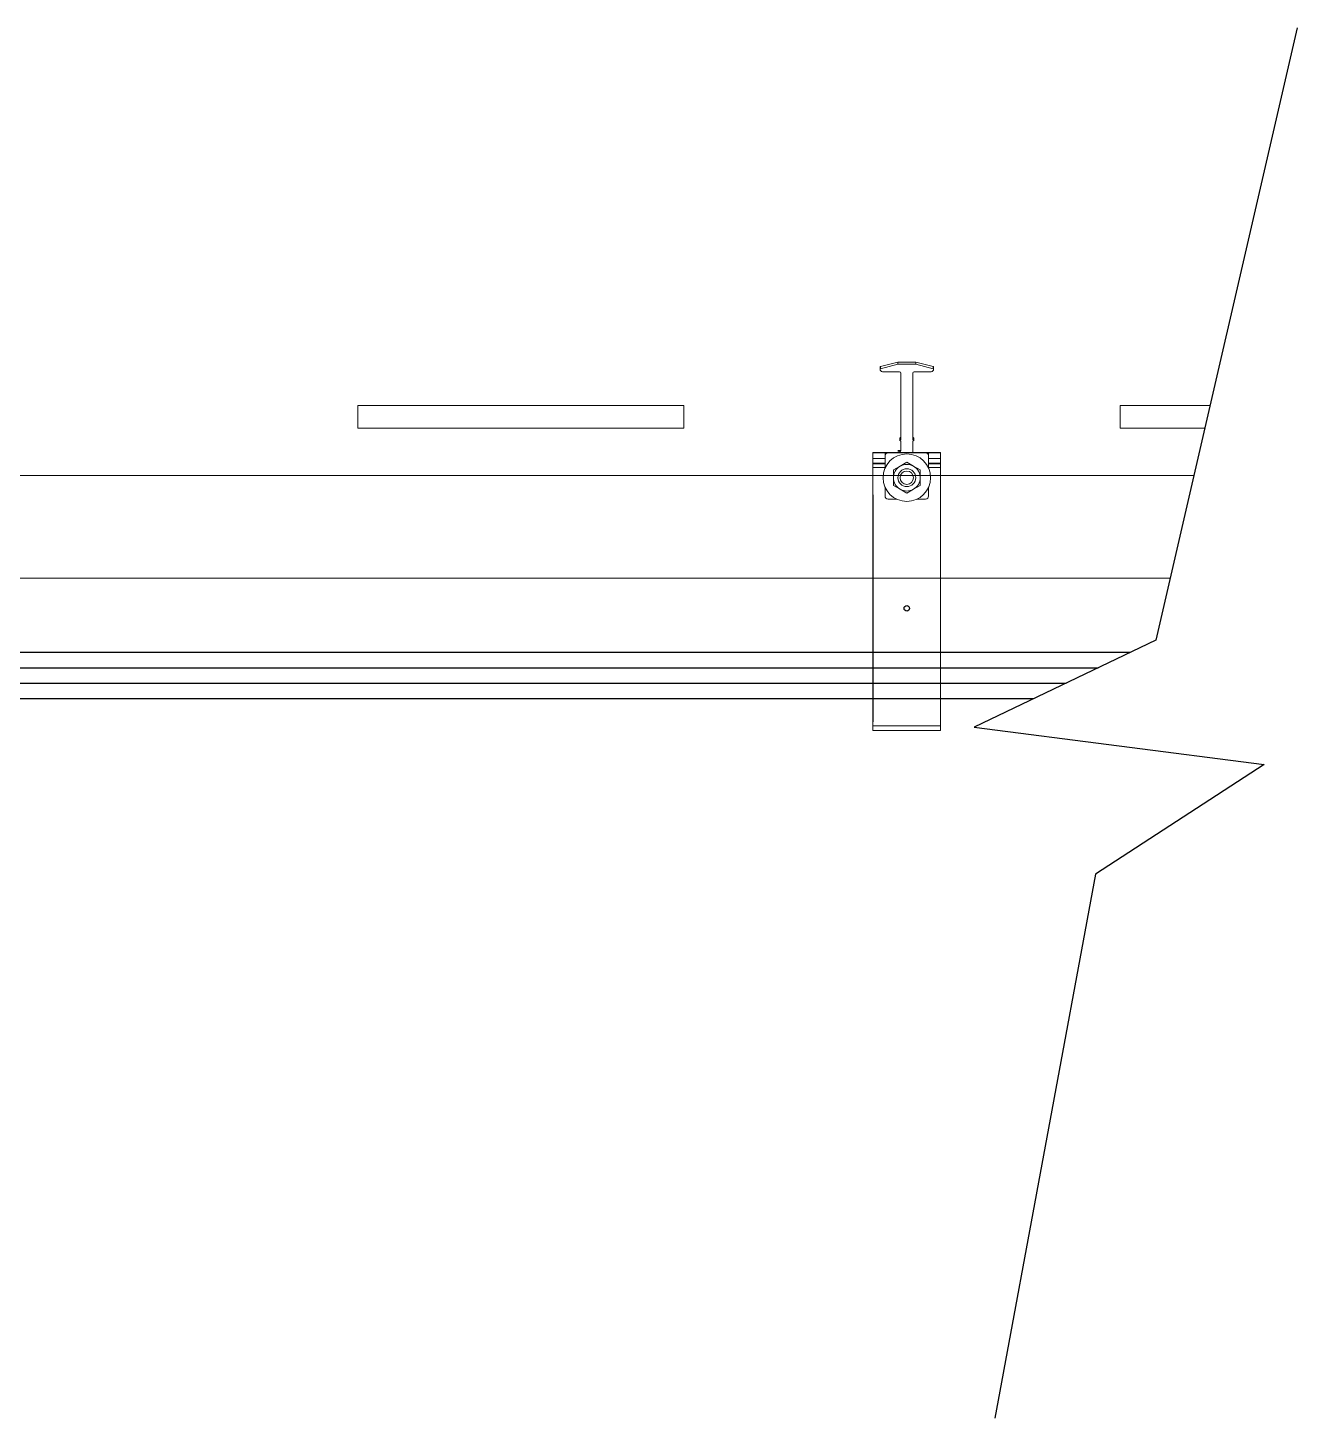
# Model space of a CAD drawing. Header units: feet. Extents: x 0.3 to 98.5, y -18.6 to 31.5.
# Drawn here: x 73.469 to 75.024, y -6.321 to -4.617 of the extents above; entities that cross this region are included whole.
import ezdxf

# ---------------------------------------------------------------- set-up
doc = ezdxf.new("R2010")
doc.units = ezdxf.units.FT
doc.header["$MEASUREMENT"] = 0
doc.layers.add('ATI CENTER SUPPORT', color=7, linetype='Continuous')
doc.layers.add('DC STRING CABLES', color=30, linetype='Continuous')

# ---------------------------------------------------------------- blocks, each defined once
blk = doc.blocks.new('CLAMP')
at = {"color": 3, "linetype": 'Continuous', "lineweight": 15}
for p, q in [((-0.0144, 0.1299), (-0.0144, 0.12874)), ((-0.0048, 0.13264), (-0.01417, 0.13019)), ((-0.0048, 0.13149), (-0.01417, 0.12904)), ((-0.01417, 0.13019), (-0.01417, 0.12904)), ((-0.01312, 0.12747), (-0.004, 0.12747)), ((-0.0048, 0.13264), (-0.0048, 0.13149)), ((0.0048, 0.13264), (-0.0048, 0.13264)), ((0.0048, 0.13149), (-0.0048, 0.13149)), ((0.004, 0.12747), (0.01312, 0.12747)), ((0.0048, 0.13264), (0.0048, 0.13149)), ((0.01417, 0.13019), (0.0048, 0.13264)), ((0.01417, 0.12904), (0.0048, 0.13149)), ((0.01417, 0.13019), (0.01417, 0.12904)), ((0.0144, 0.1299), (0.0144, 0.12874)), ((-0.0032, 0.12667), (-0.0032, 0.09099)), ((0.0032, 0.12421), (0.0032, 0.12667)), ((0.0032, 0.09099), (0.0032, 0.12421)), ((-0.00371, 0.09163), (-0.0037, 0.09164)), ((-0.00371, 0.09163), (-0.00371, 0.09048)), ((-0.0032, 0.09099), (-0.00371, 0.09048)), ((-0.00371, 0.09048), (-0.0032, 0.08997)), ((-0.0032, 0.09214), (-0.0037, 0.09164)), ((-0.0032, 0.08997), (-0.0032, 0.08509)), ((0.0032, 0.09214), (0.0037, 0.09164)), ((0.0032, 0.09099), (0.00371, 0.09048)), ((0.00371, 0.09048), (0.0032, 0.08997)), ((0.0032, 0.08391), (0.0032, 0.08997)), ((0.00371, 0.09163), (0.0037, 0.09164)), ((0.00371, 0.09163), (0.00371, 0.09048)), ((-0.01823, 0.08077), (-0.01823, 0.08391)), ((-0.01172, 0.08281), (-0.01172, 0.08214)), ((-0.00718, 0.08391), (-0.01022, 0.08373)), ((-0.01022, 0.08391), (-0.01022, 0.08373)), ((-0.00355, 0.0851), (-0.00486, 0.0851)), ((-0.00355, 0.0851), (-0.00486, 0.0851)), ((-0.00486, 0.08479), (-0.00415, 0.08484)), ((-0.00415, 0.08409), (-0.00486, 0.08405)), ((-0.00415, 0.08484), (-0.00415, 0.08409)), ((0.01022, 0.08373), (0.00718, 0.08391)), ((0.01022, 0.08391), (0.01022, 0.08373)), ((0.01172, 0.08281), (0.01172, 0.08214)), ((0.01823, 0.08077), (0.01823, 0.08391)), ((-0.01823, 0.07824), (-0.01823, 0.08077)), ((-0.01823, 0.08077), (-0.01172, 0.08077)), ((-0.01823, 0.07824), (-0.01823, 0.07779)), ((-0.01823, 0.07824), (-0.01172, 0.07824)), ((-0.01823, 0.07779), (-0.01823, 0.07584)), ((-0.01172, 0.07779), (-0.01823, 0.07779)), ((-0.01823, 0.07584), (-0.01823, -0.02358)), ((-0.01172, 0.07584), (-0.01823, 0.07584)), ((-0.01172, 0.08214), (-0.01172, 0.07551)), ((-0.0036, 0.07661), (-0.00719, 0.07453)), ((0, 0.07868), (-0.0036, 0.07661)), ((0.0036, 0.07661), (0, 0.07868)), ((0.00719, 0.07453), (0.0036, 0.07661)), ((0.01172, 0.07551), (0.01172, 0.08214)), ((0.01172, 0.08077), (0.01823, 0.08077)), ((0.01172, 0.07824), (0.01823, 0.07824)), ((0.01823, 0.07779), (0.01172, 0.07779)), ((0.01823, 0.07584), (0.01172, 0.07584)), ((0.01823, 0.07824), (0.01823, 0.08077)), ((0.01823, 0.07824), (0.01823, 0.07779)), ((0.01823, 0.07779), (0.01823, 0.07584)), ((0.01823, 0.07584), (0.01823, -0.02358)), ((-0.00719, 0.07038), (-0.00719, 0.07453)), ((-0.00719, 0.06623), (-0.00719, 0.07038)), ((0.00719, 0.07038), (0.00719, 0.07453)), ((0.00719, 0.06623), (0.00719, 0.07038)), ((-0.01172, 0.06525), (-0.01172, 0.06046)), ((-0.00719, 0.06623), (-0.0036, 0.06415)), ((-0.0036, 0.06415), (0, 0.06208)), ((0, 0.06208), (0.0036, 0.06415)), ((0.0036, 0.06415), (0.00719, 0.06623)), ((0.01172, 0.06046), (0.01172, 0.06525)), ((-0.01012, 0.05887), (-0.00558, 0.05887)), ((0.00558, 0.05887), (0.01012, 0.05887)), ((0.01823, -0.02358), (-0.01823, -0.02358)), ((-0.01823, -0.06327), (-0.01823, -0.02358)), ((0.01823, -0.06327), (0.01823, -0.02358)), ((0.01823, -0.06327), (-0.01823, -0.06327)), ((-0.01823, -0.06573), (-0.01823, -0.06327)), ((0.01823, -0.06573), (-0.01823, -0.06573)), ((0.01823, -0.06573), (0.01823, -0.06327))]:
    blk.add_line(p, q, dxfattribs=at)
at = {"color": 3}
for p, q in [((-0.01823, 0.08391), (0.01823, 0.08391)), ((-0.01823, 0.0612), (-0.01823, -0.0612))]:
    blk.add_line(p, q, dxfattribs=at)
at = {"color": 3, "linetype": 'Continuous', "lineweight": 15}
for radius in [0.0128, 0.0048, 0.0036]:
    blk.add_circle((0, 0.07038), radius, dxfattribs=at)
at = {"color": 3}
blk.add_circle((0, 0), 0.00147, dxfattribs=at)
at = {"color": 3, "linetype": 'Continuous', "lineweight": 15}
for centre, radius, start, end in [((-0.0141, 0.1299), 0.0003, 104.67201, 179.98176), ((-0.0141, 0.12874), 0.0003, 104.67201, 179.98176), ((-0.01312, 0.12875), 0.00128, 180.02729, 270.02727), ((-0.004, 0.12667), 0.000799, 0.02729, 90.02727), ((0.004, 0.12667), 0.000799, 89.97273, 179.97271), ((0.01312, 0.12875), 0.00128, 269.97273, 359.97271), ((0.0141, 0.1299), 0.0003, 0.01824, 75.32799), ((0.0141, 0.12874), 0.0003, 0.01824, 75.32799), ((-0.01034, 0.0829), 0.00139, 133.11032, 183.53334), ((-0.01012, 0.08214), 0.0016, 93.32242, 179.97484), ((-0.00421, 0.08509), 0.00101, 273.32242, 359.97484), ((0.01012, 0.08214), 0.0016, 0.02516, 86.67758), ((0.01019, 0.08283), 0.00154, 359.07924, 44.42827), ((0, 0.07038), 0.00719, 120, 180), ((0, 0.07038), 0.00719, 60, 120), ((0, 0.07038), 0.00719, 0, 60), ((0, 0.07038), 0.00719, 180, 240), ((0, 0.07038), 0.00719, 300, 0), ((-0.01012, 0.06046), 0.0016, 180.02729, 270.02727), ((0, 0.07038), 0.00719, 240, 300), ((0.01012, 0.06046), 0.0016, 269.97273, 359.97271)]:
    blk.add_arc(centre, radius, start, end, dxfattribs=at)
blk.add_ellipse((-0.00421, 0.08591), major_axis=(0, 0.00107), ratio=0.942202, start_param=3.200091, end_param=4.712389, dxfattribs=at)

msp = doc.modelspace()

# ---------------------------------------------------------------- linework, layer by layer
at = {"color": 7}
msp.add_lwpolyline([(75.02389, -4.61701), (74.85053, -5.36754), (74.62801, -5.47391), (74.98329, -5.51955), (74.77663, -5.65414), (74.65339, -6.32066)], dxfattribs=at)
at = {"layer": 'ATI CENTER SUPPORT', "color": 8, "linetype": 'Continuous', "lineweight": 15}
for p, q in [((72.91716, -5.16547), (74.8972, -5.16547)), ((72.91716, -5.29152), (74.86809, -5.29152))]:
    msp.add_line(p, q, dxfattribs=at)
at = {"layer": 'ATI CENTER SUPPORT', "color": 1, "extrusion": (0, -1, 0), "const_width": 4.44955, "elevation": 5.05703}
msp.add_lwpolyline([(72.88412, 0), (74.92225, 0)], dxfattribs=at)
at = {"layer": 'ATI CENTER SUPPORT', "color": 8, "linetype": 'Continuous', "lineweight": 15}
msp.add_lwpolyline([(73.87331, -5.07978), (74.27236, -5.07978), (74.27236, -5.10746), (73.87331, -5.10746)], close=True, dxfattribs=at)
msp.add_lwpolyline([(74.9106, -5.10746), (74.807, -5.10746), (74.807, -5.07978), (74.917, -5.07978)], dxfattribs=at)
at = {"layer": 'ATI CENTER SUPPORT', "color": 1, "extrusion": (0, 1, 0), "const_width": 4.44955, "elevation": -5.13747}
msp.add_lwpolyline([(-72.88412, 0), (-74.90367, 0)], dxfattribs=at)
at = {"layer": 'DC STRING CABLES', "flags": 128}
for points in [[(73.25969, -5.38223), (74.8198, -5.38223)], [(73.25903, -5.40114), (74.78025, -5.40114)], [(73.25837, -5.42005), (74.74069, -5.42005)], [(73.25771, -5.43896), (74.70113, -5.43896)]]:
    msp.add_lwpolyline(points, dxfattribs=at)

# ---------------------------------------------------------------- block references
at = {"layer": 'ATI CENTER SUPPORT', "xscale": 2.275051939133412, "yscale": 2.275051939133412, "zscale": 2.275051939133412}
msp.add_blockref('CLAMP', (74.54566, -5.32837), dxfattribs=at)

doc.saveas('drawing.dxf')
